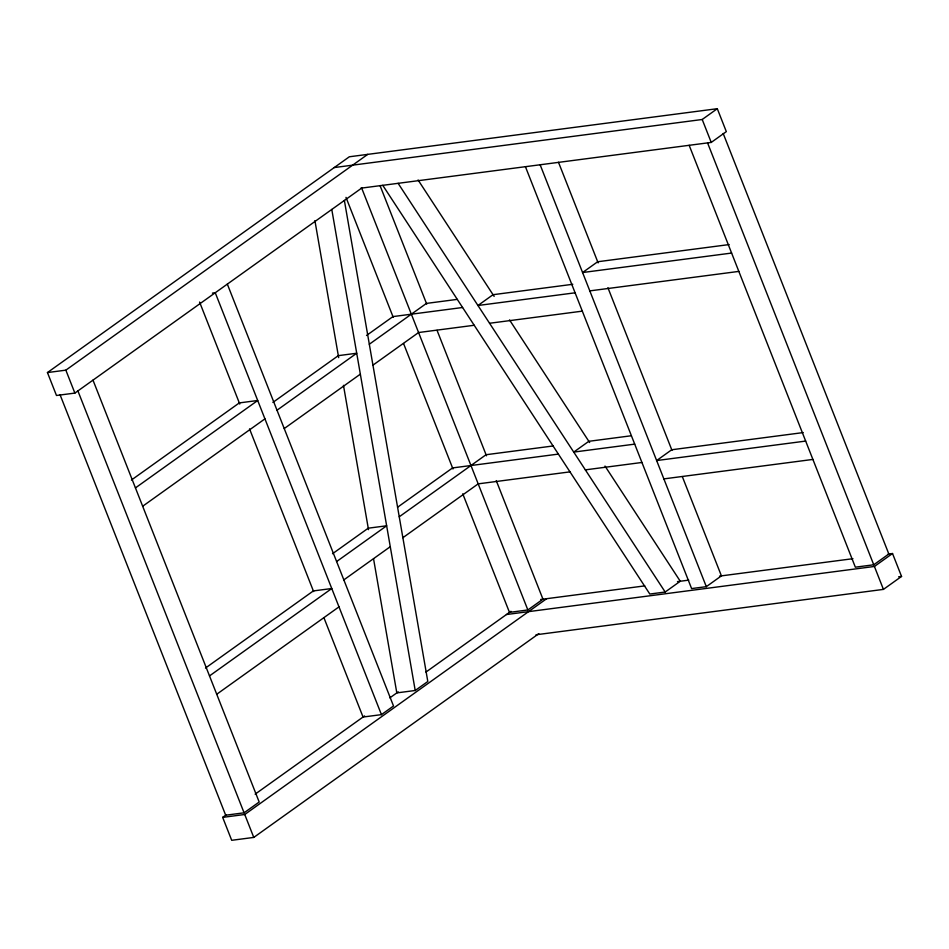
<?xml version="1.0" encoding="UTF-8"?>
<svg xmlns="http://www.w3.org/2000/svg" width="949" height="949" viewBox="0 0 949 949"><rect width="100%" height="100%" fill="white"/><g stroke="black" fill="none" stroke-linecap="round" stroke-linejoin="round"><path stroke-width="1.42" d="M362.34 187.617L74.876 393.088L56.477 395.484L47.45 372.566L349.339 156.775L717.302 108.696L726.329 131.626L711.24 142.421L360.869 188.187M47.45 372.566L65.849 370.157L367.738 154.367M131.425 480.028L239.314 402.91L257.713 400.502L135.446 487.905M272.885 402.423L338.318 355.65L356.717 353.242L277.013 410.217M366.528 335.483L392.957 316.598L462.59 307.5M142.67 506.244L264.937 418.853M369.315 344.238L426.445 303.407L457.193 299.386M334.25 167.558L702.213 119.491L717.302 108.696M284.237 428.557L360.347 374.155M372.945 365.151L418.58 332.53L474.203 325.27M332.518 553.73L368.248 528.19L386.646 525.793L336.622 561.547M397.584 507.229L452.566 467.928L558.38 454.097M399.244 516.79L486.054 454.725L553.077 445.971M205.494 668.037L313.372 590.919L331.77 588.522L209.504 675.913M343.846 579.886L390.264 546.707M402.874 537.703L478.189 483.86L569.993 471.867M216.728 694.253L338.995 606.862M538.83 633.659L253.774 837.421L231.698 840.304L222.671 817.374L226.277 814.8M255.139 794.159L364.594 715.926M389.849 697.871L398.272 691.857M425.935 672.082L510.977 611.298M60.048 394.713L225.684 815.215L244.083 812.807L259.184 802.024L92.99 380.134M323.941 617.763L363.052 717.029L381.439 714.633L393.515 705.997L227.333 284.107M373.55 558.795L396.812 692.9L415.211 690.492L427.809 681.489L344.38 200.453M462.756 493.8L509.471 612.378L527.858 609.97L542.958 599.175L496.256 480.609M222.671 817.374L244.747 814.491L546.636 598.7M382.767 185.328L649.816 594.038L665.178 592.034L680.267 581.239L605.011 466.066M525.426 166.692L691.607 588.582L706.317 586.66L721.418 575.865L682.319 476.6M689.164 145.304L855.346 567.182L873.744 564.785L888.833 553.991L723.197 133.489M506.446 614.525L874.409 566.458L892.523 553.516L901.55 576.434L883.436 589.388L536.007 634.774M212.434 293.111L215.257 292.743L381.439 714.633M729.176 244.569L597.68 261.746L582.591 272.529L731.608 253.063M572.793 284.285L493.041 294.7L477.952 305.495L575.094 292.802M589.815 290.88L738.832 271.402M489.554 323.265L582.318 311.142M630.931 435.805L588.831 441.309L573.742 452.092L634.703 444.132M803.234 432.578L671.738 449.755L656.649 460.55L805.665 441.083M585.343 469.862L641.927 462.471M663.873 478.889L812.902 459.423M540.681 599.471L644.774 585.877M677.479 581.607L688.749 580.136M719.532 576.114L852.937 558.688M888.122 554.086L892.523 553.516M898.62 576.826L901.55 576.434M418.07 179.966L494.144 296.385M509.518 319.92L589.637 442.531M398.117 183.323L665.178 592.034M702.213 119.491L711.24 142.421M707.563 142.896L873.744 564.785M874.409 566.458L883.436 589.388M558.486 162.255L598.131 262.897M607.918 287.713L671.999 450.407M540.135 164.77L706.317 586.66M380.027 185.565L426.742 304.131M437.05 330.335L486.481 455.793M361.676 188.08L527.858 609.97M345.994 197.38L393.242 317.334M403.562 343.526L452.981 468.984M199.575 302.043L239.765 404.06M249.54 428.877L313.621 591.571M77.901 390.929L244.083 812.807M244.747 814.491L253.774 837.421M65.849 370.157L74.876 393.088M331.782 209.456L415.211 690.492M314.902 220.607L338.663 357.631M343.467 385.33L368.497 529.637"/></g></svg>
